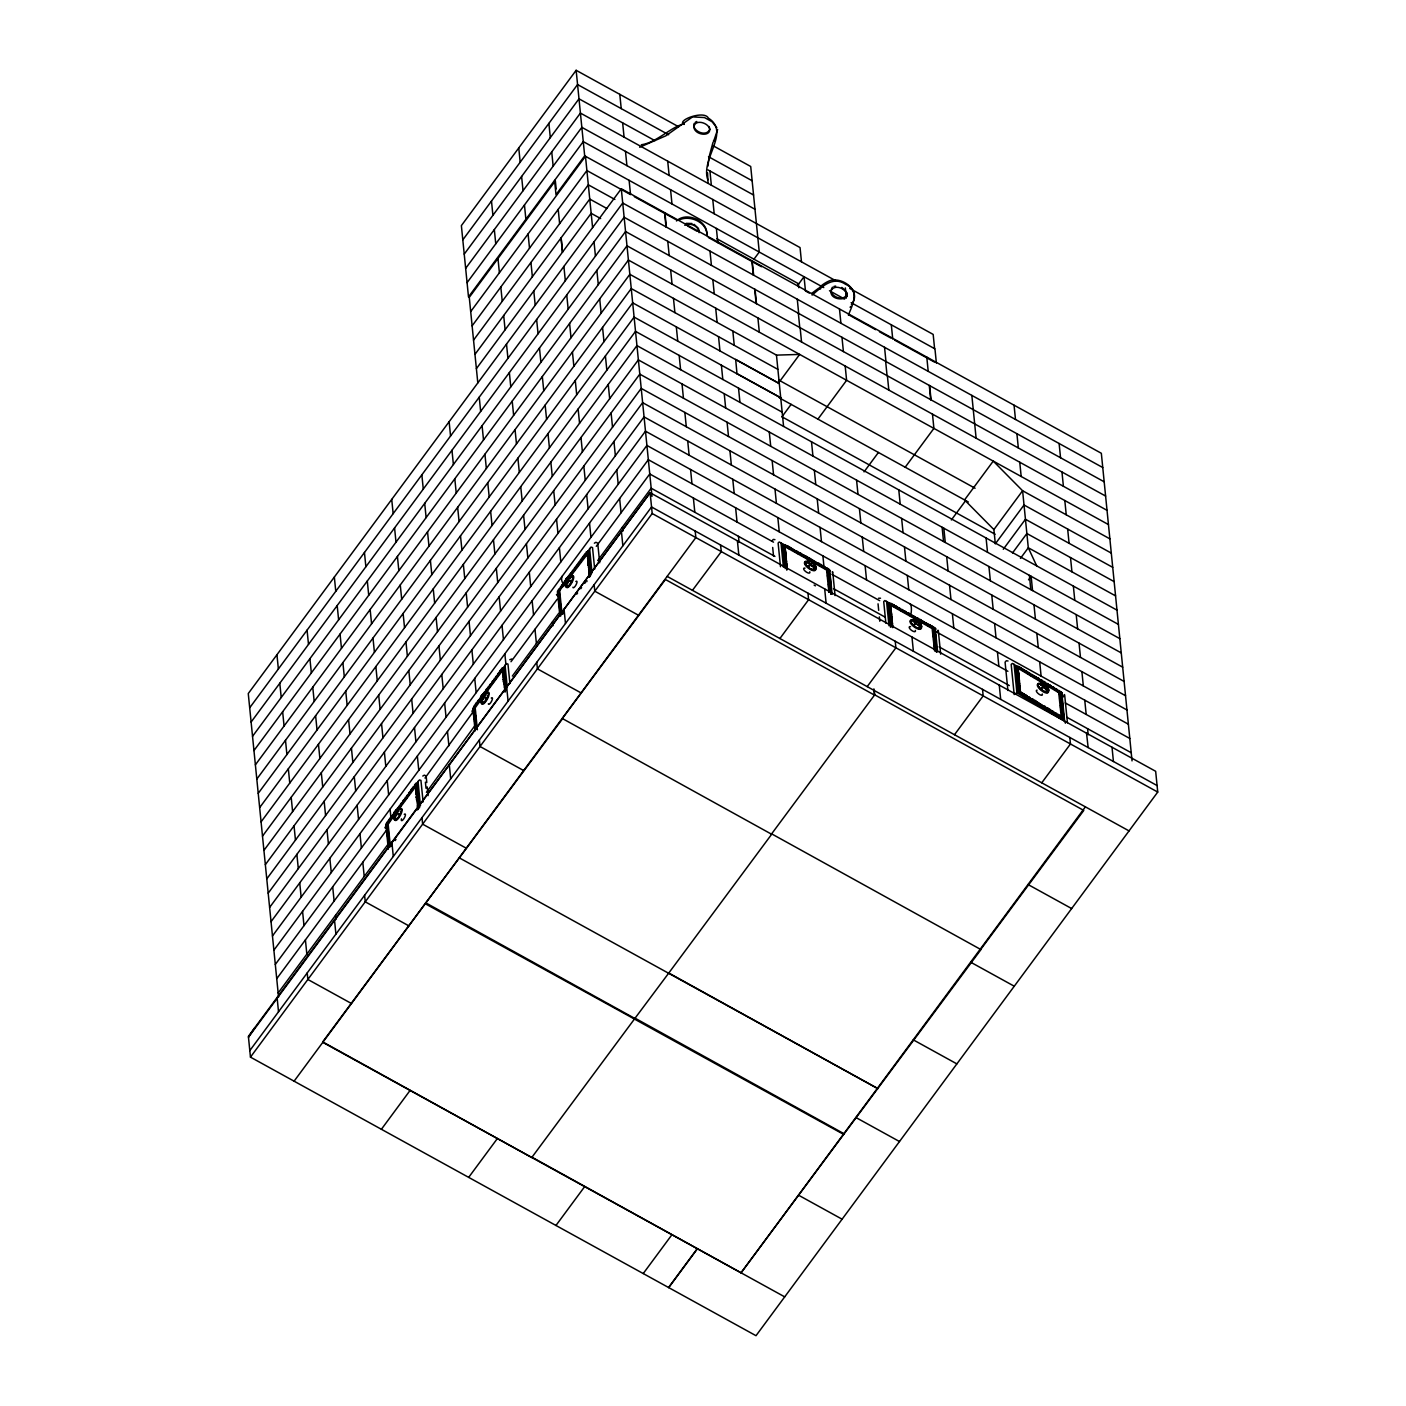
<?xml version="1.0" encoding="UTF-8"?>
<svg xmlns="http://www.w3.org/2000/svg" width="1406" height="1406" viewBox="0 0 1406 1406"><rect width="100%" height="100%" fill="white"/><g stroke="black" fill="none" stroke-linecap="round" stroke-linejoin="round"><path stroke-width="1.5" d="M786.13 563.156L786.552 560.994L784.179 560.291L784.618 558.252L786.552 560.994M786.798 570.186L787.255 568.129L785.216 567.479M829.962 584.228L830.454 582.84L828.626 581.1L829.839 582.488L830.278 581.065L828.45 579.325L829.768 580.696L830.085 579.272L828.275 577.532L829.593 578.903L829.839 576.724L827.501 576.126L827.923 573.982L829.839 576.724M830.805 594.246L830.735 585.634L828.398 585.037L828.819 582.892L830.261 584.175M890.613 610.925L891.053 608.868L888.733 608.271L889.137 606.127L891.053 608.868M1019.473 688.184L1019.948 686.163L1017.628 685.495L1018.067 683.369L1019.948 686.163M1061.882 705.074L1062.444 703.808L1060.651 702.033L1061.811 703.439L1062.268 702.016L1060.476 700.241L1061.741 701.647L1062.005 699.485L1059.649 698.712L1060.124 696.673L1062.005 699.485M706.814 234.398C707.728 220.478 686.286 211.339 676.497 220.988M706.937 235.61C707.693 222.447 689.625 214.397 678.834 220.144M713.563 140.565L713.615 141.479L717.622 129.545M850.7 306.455L850.103 307.281M565.81 581.979L565.95 581.873A7.417 2.32 55.8 0 0 566.671 583.578L566.846 584.07A8.594 3.462 74.9 0 0 567.479 586.214A8.594 7.715 -5 0 1 566.196 584.58L566.003 584.105A7.417 7.329 22.8 0 1 565.81 581.979L565.669 580.643A7.417 2.97 -1.1 0 1 565.599 579.799L565.897 578.534L565.687 579.5A7.417 1.67 53.2 0 1 565.95 579.448M707.939 166.119L708.94 157.876M480.799 697.974L480.413 699.327L480.483 698.395A7.417 5.993 -66.2 0 0 480.395 700.469L480.448 700.926A8.594 5.571 -46.8 0 0 480.905 702.438A8.647 7.153 57.3 0 1 480.465 700.856L480.325 699.837A7.417 4.956 38 0 1 480.465 698.272L480.782 697.991M1063.885 718.238L1061.653 717.306L1061.899 714.512L1063.604 715.513L1061.723 712.719L1063.428 713.738L1064.201 720.329M417.266 799.276L416.281 797.413L418.25 795.831L416.141 783.107L414.612 784.847L415.403 788.502L416.545 786.938M504.121 681.189L503.137 679.309C505.879 678.219 504.508 664.651 501.643 668.535C502.118 672.472 500.677 670.926 501.643 668.535M396.035 810.629L393.891 813.986L395.631 811.157M709.257 156.259L713.018 142.305M390.499 817.466C389.55 819.839 390.991 821.403 390.499 817.466L394.418 813.617M414.612 784.847L414.911 786.112L412.608 787.571C413.083 791.49 411.642 789.944 412.608 787.571M416.369 785.163L414.612 787.448L413.469 786.411M560.502 588.376L562.945 583.455L564.509 582.945M568.639 578.516L568.112 576.46C575.704 568.797 582.066 557.198 587.849 551.293C587.075 553.173 587.497 555.475 586.197 551.996M565.247 583.437L565.107 584.263A8.647 7.153 57.3 0 0 565.458 585.898A8.594 5.571 -46.8 0 1 565.001 584.386L564.896 583.297A7.417 4.956 38 0 1 565.019 581.733L564.966 582.787L565.036 581.856A7.417 5.993 -66.2 0 0 564.948 583.929C567.444 584.474 560.537 586.53 559.746 591.399L561.925 613.244M387.125 823.582C386.369 829.716 386.966 821.965 389.357 819.013M482.504 695.531C478.058 701.401 484.156 692.683 485.685 691.717M559.149 591.065C555.704 598.095 561.802 585.494 559.043 589.922M565.722 579.553L565.476 581.135L566.39 578.551M784.9 567.268L785.339 565.388L787.255 568.129M828.679 571.486L828.732 568.868L822.264 566.319L820.682 564.333L822.369 567.339L823.723 566.038M892.037 625.02L892.476 623.139L890.121 622.419L890.56 620.38L892.476 623.139M1060.827 694.23L1061.055 691.77L1057.523 690.662L1055.994 688.641L1057.628 691.682L1058.982 690.416M1062.005 716.357L1063.78 717.306L1061.987 715.267M1020.51 691.524L1018.612 688.712L1018.172 690.856L1027.048 695.724L1027.399 698.009L1028.753 696.743L1030.282 698.764L1033.006 699.274L1033.357 701.559L1034.711 700.293L1042.197 705.882L1044.939 706.392L1045.185 707.657L1047.927 708.167L1048.278 710.452L1049.632 709.186L1051.249 712.227L1052.602 710.961L1054.236 714.002L1055.59 712.737L1057.224 715.777L1058.577 714.512L1060.001 717.394L1061.653 717.306M848.363 315.067C852.634 304.786 860.103 290.409 845.568 284.293C832.563 275.435 821.526 287.386 812.07 295.067M830.261 570.783L779.24 541.978L778.116 543.015L780.488 566.706M481.327 695.654L481.133 696.04M830.155 585.546L830.63 584.615L828.89 583.648M934.709 650.275L935.113 648.588L936.853 649.554L936.431 651.699M394.207 812.158L394.137 812.404A7.417 1.67 53.2 0 1 394.365 812.299M1059.351 692.56L1061.477 694.125C1062.092 697.956 1058.419 695.566 1059.773 693.105M1062.11 706.497L1060.827 703.808L1062.233 705.127M693.773 124.642L694.3 123.306M709.643 129.58C706.638 136.435 695.267 132.41 693.791 126.153M830.981 290.849C833.986 283.994 845.358 288.019 846.834 294.276M846.728 294.557C843.723 301.411 832.352 297.387 830.876 291.13M851.403 304.575C861.28 292.395 845.727 278.845 833.213 280.058C829.716 279.196 815.849 288.177 820.577 288.933M785.198 568.622L785.515 567.163M932.758 628.429L934.885 629.941C935.57 633.755 931.809 631.47 933.145 628.974M932.758 628.412L932.354 626.285L934.586 627.726L934.885 629.941M389.726 819.575L419.445 779.908L420.939 780.4L423.101 801.947M481.502 697.323L475.527 703.879C474.297 705.461 475.035 711.647 472.996 708.835L506.459 663.597L507.97 664.089L509.903 683.474M557.532 592.928L591.012 547.057L592.524 547.567L594.685 569.096M1059.368 692.543L1061.372 693.105M396.826 810.577C400.868 802.826 407.476 797.237 411.448 789.118M483.963 695.285L483.559 693M485.966 692.56L485.562 690.276C491.625 683.703 496.09 677.674 500.483 670.1M828.96 592.242L826.552 569.992L783.388 545.774C781.648 542.804 785.813 545.827 788.485 546.389L794.865 551.047L797.624 551.486L797.923 552.734L800.664 553.173L800.963 554.439L803.722 554.878L804.109 557.145L805.462 555.845L806.763 556.565L807.149 558.85L808.503 557.549L816.183 562.927L818.942 563.367L819.223 564.614L820.682 564.333M788.485 546.389L788.889 548.656L790.225 547.356M791.543 548.076L791.93 550.361L793.283 549.061M794.583 549.781L794.97 552.066L796.323 550.748M797.624 551.486L798.01 553.753L799.364 552.453M800.664 553.173L801.069 555.458L802.404 554.14M803.722 554.878L804.004 556.126L805.462 555.845M806.763 556.565L807.044 557.831L808.503 557.549M809.803 558.27L810.19 560.555L811.543 559.236M812.844 559.975L813.248 562.242L814.584 560.941M815.884 561.662L816.288 563.947L817.624 562.628M818.942 563.367L819.118 565.493L820.77 565.353M821.983 565.054L822.071 566.161M825.023 566.759L825.41 569.043L826.763 567.725M934.551 650.82L932.125 628.552L888.961 604.334C887.291 601.54 891.474 604.369 894.075 604.949L894.462 607.234L895.815 605.916L903.496 611.294L906.255 611.733L906.642 614.018L907.995 612.717L909.295 613.438C910.596 621.364 912.775 606.021 910.174 603.982M894.075 604.949L894.374 606.214L895.815 605.916M897.116 606.654L897.52 608.921L898.856 607.62M900.174 608.341L900.561 610.626L901.914 609.308M903.214 610.046L903.601 612.313L904.954 611.012M906.255 611.733L906.554 612.998L907.995 612.717M909.295 613.438L912.635 616.39L915.394 616.83L915.781 619.115L917.134 617.796L918.434 618.535C919.313 622.348 917.485 620.942 920.174 619.501L924.814 623.192L927.573 623.631L927.96 625.898L929.296 624.598L930.614 625.319L930.649 627.252L932.02 627.638M912.336 615.143L912.74 617.41L914.076 616.109M915.394 616.83L915.675 618.095L917.134 617.796M918.434 618.535L918.716 619.782L920.174 619.501M921.475 620.222L921.861 622.506L923.215 621.206M924.515 621.927L924.92 624.211L926.255 622.893M927.573 623.631L927.855 624.879L929.296 624.598M930.614 625.319L930.895 626.584L932.354 626.285M387.335 823.758L389.093 846.517M785.444 544.684L785.849 546.969L787.184 545.651M891.035 603.244L891.422 605.529L892.775 604.229M384.893 827.326L385.49 828.38M471.906 711.014L472.521 712.069M556.477 594.474L557.075 595.529M831.227 593.982L831.438 592.77L829.065 592.067L829.522 590.01L831.438 592.77M1017.997 668.307L1019.983 692.754L1061.284 717.271L1058.718 692.683L1016.468 667.323C1014.763 664.511 1018.893 667.411 1021.477 668.078L1021.723 669.344L1024.464 669.854L1024.816 672.138L1026.169 670.873L1033.656 676.444L1036.398 676.954L1036.749 679.239L1038.103 677.973L1039.368 678.729L1039.719 681.031L1041.073 679.748L1042.356 680.522L1042.707 682.806L1044.06 681.523L1045.343 682.297C1043.797 684.458 1048.226 685.882 1045.361 683.949M1021.477 668.078L1021.828 670.363L1023.181 669.098M1024.464 669.854L1024.71 671.119L1026.169 670.873M1027.452 671.629L1027.786 673.913L1029.139 672.648M1030.422 673.404L1030.774 675.688L1032.127 674.423M1021.072 692.156L1021.424 694.459L1022.777 693.176M1033.41 675.179L1033.762 677.464L1035.115 676.198M1024.06 693.949L1024.412 696.234L1025.765 694.968M1036.398 676.954L1036.644 678.219L1038.103 677.973M1027.048 695.724L1027.294 696.989L1028.753 696.743M1027.013 696.954L1025.87 695.988M1039.368 678.729L1039.632 680.012L1041.073 679.748M1030.018 697.499L1030.37 699.784L1031.723 698.518M1042.356 680.522L1042.602 681.787L1044.06 681.523M1033.006 699.274L1033.252 700.54L1034.711 700.293M1035.994 701.049L1036.345 703.334L1037.698 702.069M1048.191 684.283L1045.396 683.404M1048.331 684.072L1048.665 686.356L1050.036 685.091L1051.547 687.112L1054.289 687.622L1054.641 689.907L1056.099 689.661M1038.981 702.824L1039.333 705.109L1040.686 703.844M1051.301 685.847L1051.653 688.132L1053.006 686.866M1041.951 704.617L1042.303 706.902L1043.656 705.619M1054.289 687.622L1054.535 688.887L1055.994 688.641M1044.939 706.392L1045.291 708.677L1046.644 707.394M1057.277 689.397L1057.312 690.504M1047.927 708.167L1048.173 709.432L1049.632 709.186M1050.915 709.942L1051.161 711.208L1052.602 710.961M1053.885 711.717L1054.131 712.983L1055.59 712.737M1056.873 713.492L1057.119 714.758L1058.577 714.512M1059.86 715.267L1060.106 716.533L1061.565 716.269M1019.069 677.253L1017.188 674.441L1016.749 676.585L1019.069 677.253C1019.684 681.066 1016.011 678.694 1017.364 676.233M1018.489 666.303L1018.84 668.588L1020.194 667.305M832.457 572.84L832.37 571.68M935.658 629.66L935.798 628.605L884.831 600.555L883.706 601.575L885.85 623.104M938.03 631.417L937.96 630.24M826.921 568.78L826.974 570.783L829.312 571.381C830.032 575.177 826.095 572.927 827.572 570.414M1062.11 693.879L1062.303 692.824L1012.338 663.439L1011.178 664.423L1014.183 694.582M254.873 1027.575L248.475 1037.171L650.134 492.733L1155.662 771.296L1157.736 792.07L756.006 1335.7L250.461 1057.136L248.387 1036.363L650.134 492.733L652.191 513.524L250.461 1057.136M474.367 707.446L475.896 728.027M558.709 590.731L558.938 596.285M783.388 545.774L782.966 547.918L785.304 548.533C786.024 552.312 782.087 550.08 783.564 547.549M785.55 545.721L784.495 546.846L785.304 548.533M783.74 549.342L783.318 551.486L785.655 552.083C786.358 555.862 782.597 553.63 783.915 551.117M785.479 550.308L785.655 552.083M784.091 552.91L783.669 555.054L786.007 555.651C786.692 559.447 782.878 557.215 784.267 554.685M785.831 553.876L786.007 555.651M784.443 556.46L784.618 558.252M786.182 557.444L786.358 559.219M784.812 560.027L784.39 562.189L786.727 562.787C787.378 566.6 783.652 564.298 784.987 561.82M785.163 563.595L785.339 565.388M786.903 564.562L787.079 566.354M827.747 572.189L827.923 573.982M829.487 573.156L829.663 574.949M828.099 575.757L828.275 577.532M828.362 578.305L828.45 579.325M828.538 580.08L828.626 581.1M828.714 581.873L828.819 582.892M828.995 584.668L828.573 586.829L830.911 587.427C831.631 591.188 827.818 588.938 829.171 586.46M829.347 588.235L829.522 590.01M831.087 589.202L831.262 590.995M888.961 604.334L889.137 606.127M891.668 622.77L890.086 605.125L890.877 607.093M889.313 607.902L888.908 610.046L891.246 610.661C891.896 614.475 888.065 612.19 889.506 609.677M889.682 611.469L889.26 613.614L891.597 614.211C892.265 618.025 888.399 615.863 889.857 613.244M891.422 612.436L891.597 614.211M890.033 615.037L889.611 617.181L891.949 617.779C892.652 621.54 888.891 619.325 890.209 616.812M891.773 616.004L891.949 617.779M890.385 618.587L890.56 620.38M892.125 619.571L892.3 621.347M890.736 622.155L890.332 624.317L892.669 624.914C893.355 628.71 889.523 626.478 890.929 623.948M892.775 627.674L892.845 626.689M933.32 630.749L932.916 632.911L935.254 633.508C935.904 637.322 932.178 635.02 933.514 632.542M935.06 631.733L935.254 633.508M933.689 634.317L933.268 636.479L935.605 637.076C936.326 640.837 932.494 638.623 933.865 636.11M935.429 635.284L935.605 637.076M934.041 637.885L933.619 640.046L935.957 640.644C936.677 644.405 932.74 642.208 934.217 639.677M935.781 638.851L935.957 640.644M934.392 641.452L933.971 643.596L936.308 644.212C937.011 648.008 933.162 645.758 934.568 643.227M936.132 642.419L936.308 644.212M934.744 645.02L934.34 647.164L936.677 647.762L936.853 649.554M934.937 646.795L935.113 648.588M936.484 645.987L936.677 647.762M1016.468 667.323L1016.028 669.449L1018.348 670.117C1018.981 673.931 1015.255 671.593 1016.643 669.098M1018.594 667.323L1017.522 668.43L1018.348 670.117M1016.837 670.89L1016.38 673.017L1018.717 673.685L1018.893 675.46M1017.013 672.666L1017.188 674.441M1018.542 671.892L1018.717 673.685M1017.54 678.008L1017.1 680.153L1019.42 680.82C1020.088 684.581 1016.239 682.297 1017.716 679.801M1019.245 679.028L1019.42 680.82M1017.891 681.576L1018.067 683.369M1019.596 682.595L1019.772 684.37M1018.26 685.144L1017.803 687.288L1020.141 687.938L1020.317 689.731M1018.436 686.919L1018.612 688.712M1059.948 694.898L1060.124 696.673M1061.653 695.917L1061.829 697.692M1060.3 698.466L1060.476 700.241M1060.563 701.014L1060.651 702.033M1060.739 702.789L1060.827 703.808M1060.915 704.564L1060.388 705.953L1062.268 706.99M1061.02 705.584L1060.563 707.728L1062.901 708.396C1063.534 712.192 1059.79 709.854 1061.196 707.376M1062.268 700.944L1062.901 708.396M1061.372 709.151L1060.932 711.295L1063.252 711.946L1063.428 713.738M1061.548 710.944L1061.723 712.719M1063.077 710.171L1063.252 711.946M1061.794 713.492L1061.899 714.512M678.606 126.751L576.144 70.3L461.379 225.61L468.497 296.912L583.262 141.602L835.621 280.655M462.802 239.881L577.567 84.553L668.658 134.748M464.226 254.135L578.991 98.824L654.897 140.635M465.65 268.388L580.414 113.078L754.987 209.266M467.073 282.659L581.838 127.331L800.049 247.579L801.473 261.832M576.144 70.3L584.685 155.855L556.003 194.696L554.579 180.425M470.694 311.605L585.476 156.294L592.594 227.596M472.117 325.858L586.9 170.548L630.538 194.59L629.115 180.337M473.541 340.129L588.323 184.819L614.879 199.441M474.964 354.382L589.747 199.072L606.83 208.475M476.388 368.653L591.17 213.325L600.661 218.563M753.282 274.978L751.859 260.708L621.294 188.756L248.264 693.545L278.564 997.065M249.688 707.798L622.717 203.026L1102.761 467.548M251.112 722.051L624.141 217.28L1104.185 481.801M252.535 736.322L625.565 231.533L1105.608 496.054M253.959 750.576L626.988 245.804L1107.032 510.325M255.382 764.829L628.412 260.057L1108.455 524.579M256.806 779.1L629.835 274.328L776.464 355.12L799.645 354.417L778.766 382.66M258.229 793.353L631.259 288.582L777.887 369.374M259.653 807.624L632.682 302.835L779.311 383.645M261.077 821.877L634.106 317.106L780.734 397.898M262.5 836.131L635.512 331.359L782.158 412.151M263.924 850.402L636.936 345.612L1116.997 610.134M265.347 864.655L638.359 359.883L1118.42 624.405M266.771 878.908L639.783 374.137L1119.844 638.658M268.195 893.179L641.206 388.39L1121.267 652.911M269.618 907.432L642.63 402.661L1122.691 667.182M754.038 259.108L759.258 252.043L750.716 166.488L712.772 145.574M271.042 921.686L644.053 416.914L1124.115 681.435M272.465 935.957L645.477 431.185L1125.538 695.706M273.871 950.21L646.901 445.438L1126.962 709.96M275.295 964.481L648.324 459.692L1128.385 724.213M558.938 588.886L557.444 591.346L559.904 616.39M562.242 576.179C559.588 580.45 565.581 588.306 564.105 581.891L564.966 580.731M387.353 821.737L385.877 824.197L388.32 849.242M394.524 812.035L395.613 810.489A7.417 5.923 -75.8 0 1 397.16 809.329L398.601 808.784L397.599 809.118A8.594 5.079 -88.1 0 1 398.847 808.96L398.548 806.587M387.458 822.774L388.9 822.457L389.462 820.032M474.367 705.425L472.996 708.835M481.555 695.724L482.416 694.546M560.203 589.167L564.034 583.982M567.866 578.797L587.023 552.874M388.618 822.018L394.998 813.371M397.564 809.926L416.264 784.144M570.485 576.407L588.763 552.4L587.849 551.293M558.867 592.524C556.249 596.952 561.24 594.369 558.797 591.768M588.024 553.068C590.327 555.071 585.248 557.233 588.024 553.068L587.954 552.312M393.75 816.236L388.161 824.25L390.341 846.096M397.652 811.104L398.847 811.315L397.283 811.385L415.666 786.569M476.388 702.701L477.003 703.861L504.156 667.34L506.406 689.186M387.283 825.375C384.664 829.804 389.655 827.22 387.212 824.601M415.297 787.483L416.44 785.919M503.576 670.627L502.417 672.191L503.401 668.852M482.065 698.184L475.193 707.816L477.372 729.784M484.648 694.687L502.698 670.258M559.043 594.299C556.407 598.64 561.416 596.162 558.973 593.543M588.2 554.86C590.415 556.864 585.458 558.955 588.2 554.86L588.13 554.087M474.314 709.063C476.529 711.067 471.572 713.229 474.314 709.063L474.244 708.308M502.329 671.172L503.471 669.608M387.458 827.15C384.822 831.491 389.831 829.013 387.388 826.394M416.721 788.731L415.578 790.277L416.615 787.712M559.149 595.318L558.867 598.306M588.376 556.635C590.59 558.621 585.669 560.766 588.376 556.635L588.306 555.88M276.718 978.734L386.281 830.471M424.999 778.08L474.42 710.083M503.752 672.42L502.592 673.966L503.647 671.4M510.993 661.734L557.145 599.272M596.285 546.319L649.748 473.963L773.528 542.154M387.652 828.942C385.068 833.354 390.024 830.788 387.564 828.169M416.897 790.506L415.754 792.053L416.791 789.487M474.595 711.858C476.388 713.791 473.892 717.201 473.453 713.422L475.404 711.946L474.49 710.838M559.236 596.091L560.15 597.075L558.92 598.815M473.523 714.178L474.666 712.631M503.928 674.195L502.786 675.741L503.823 673.175M559.412 597.866C556.864 602.207 561.715 599.729 559.324 597.111M588.552 558.428C590.766 560.414 585.81 562.611 588.552 558.428L588.481 557.655M387.828 830.718C385.226 835.076 390.183 832.58 387.74 829.962M417.072 792.299L415.93 793.845L416.984 791.279M474.49 716.638L474.771 713.65M504.104 675.987L502.961 677.534L503.998 674.968M559.588 599.659C557.004 604.053 561.89 601.504 559.5 598.886M588.745 560.203C591.047 562.207 585.915 564.404 588.745 560.203L588.657 559.447M388.003 832.51C385.42 836.904 390.323 834.356 387.933 831.737M416.879 795.445L416 794.601L417.16 793.054M474.947 715.426C476.81 717.429 474.191 720.839 473.804 716.99L475.755 715.513L474.841 714.406M416.281 797.413L417.248 794.074M473.875 717.745L475.035 716.199M503.137 679.309L504.174 676.743M559.764 601.434C557.198 605.845 562.048 603.279 559.693 600.678M588.692 564.527L587.761 563.542L588.833 561.222M388.179 834.285C385.596 838.697 390.499 836.148 388.109 833.53M416.176 796.394L417.336 794.829M589.009 562.998C590.889 564.948 588.253 568.305 587.866 564.562L589.817 563.085L588.921 561.978M475.21 717.974C477.513 719.977 472.381 722.174 475.21 717.974L475.123 717.218M503.207 680.082L504.279 677.762M559.94 603.227C557.409 607.62 562.224 605.072 559.869 602.453M587.954 565.317L589.096 563.771M388.355 836.06C385.824 840.472 390.64 837.923 388.284 835.305M416.369 798.169L417.441 795.849M504.455 679.537C506.248 681.471 503.77 684.88 503.313 681.102L505.264 679.625L504.35 678.518M417.617 797.641C419.515 799.575 416.826 803.002 416.457 799.188L418.426 797.729L417.512 796.622M475.386 719.767C477.636 721.77 472.557 723.879 475.386 719.767L475.298 718.993M503.383 681.857L504.543 680.311M560.115 605.002C557.584 609.413 562.4 606.847 560.045 604.246M589.272 565.546C591.592 567.549 586.443 569.676 589.272 565.546L589.202 564.79M388.531 837.853C386.088 842.299 390.763 839.769 388.46 837.08M416.545 799.961L417.687 798.397M475.562 721.542C477.812 723.563 472.732 725.654 475.562 721.542L475.492 720.768M504.719 682.086C507.021 684.089 501.907 686.198 504.719 682.086L504.631 681.33M560.291 606.777C557.813 611.153 562.593 608.71 560.221 606.021M589.448 567.339C591.662 569.342 586.706 571.504 589.448 567.339L589.378 566.565M797.518 285.541L804.039 276.718L805.462 290.972L809.241 293.063M388.706 839.628C386.193 844.057 391.009 841.561 388.636 838.872M417.863 800.19C420.183 802.193 415.051 804.39 417.863 800.19L417.793 799.416M475.738 723.317C477.97 725.408 472.978 727.552 475.738 723.317L475.667 722.561M504.895 683.878C507.056 685.952 502.188 688.114 504.895 683.878L504.824 683.105M560.467 608.57C557.848 612.981 562.839 610.415 560.396 607.796M589.624 569.114C591.926 571.117 586.847 573.279 589.624 569.114L589.553 568.358M388.882 841.421C386.263 845.832 391.255 843.266 388.812 840.647M418.039 801.965C420.341 803.968 415.262 806.13 418.039 801.965L417.969 801.209M560.572 609.589L560.291 612.577M589.799 570.906C591.996 572.892 587.093 575.072 589.799 570.906L589.729 570.133M278.142 992.988L387.704 844.725M426.422 792.351L475.843 724.336M505.07 685.653C507.338 687.727 502.294 689.889 505.07 685.653L505 684.898M512.346 676.075L558.744 613.297M597.708 560.572L651.171 488.216L774.952 556.425M388.987 842.44L387.915 844.76L388.847 845.744M418.76 804.935L417.178 806.323L418.144 802.984M475.351 730.364L474.877 727.675L476.845 726.094L475.913 725.109M560.66 610.345L561.574 611.346L560.344 613.086M389.075 843.196L389.989 844.198L388.759 845.937M560.748 611.364L559.781 614.703M589.799 576.688L588.833 574.228L589.905 571.926M474.947 728.449L476.019 726.129M504.719 691.084L505.176 686.673M389.163 844.215L388.882 847.203M418.408 805.533C420.535 807.624 415.701 809.751 418.408 805.533L418.32 804.759M389.251 844.988L390.147 846.096L388.794 847.748M417.881 809.171L418.496 806.552M504.385 691.787L505.527 690.241M590.256 575.476L589.325 577.163M417.512 809.909L418.672 808.327M562.769 614.229L563.525 612.049M576.724 594.176L577.585 593.016M580.748 588.745L581.609 587.585M584.755 583.314L585.617 582.137M391.079 846.06L391.94 844.883M395.104 840.612L395.965 839.452M249.811 1050.616L651.558 506.986L1157.085 785.55M782 416.721L791.139 404.366M294.1 1081.179L695.847 537.567L695.197 531.046M459.498 857.695L562.593 718.659M817.923 419.129L846.605 380.305L845.182 366.035M692.455 590.327L721.331 551.609L720.505 544.983M864.057 471.871L878.416 452.468M381.395 1129.282L410.077 1090.441M905.2 467.214L933.9 428.391L932.477 414.137M779.908 638.517L808.608 599.694L807.958 593.174M951.352 519.974L965.694 500.554M468.673 1177.367L497.373 1138.544M867.203 686.62L895.886 647.797L895.235 641.277M993.901 529.57L1022.601 490.747L993.251 461.098L964.551 499.921L993.901 529.57L995.325 543.841L1024.025 505L1111.302 553.103M771.419 834.145L874.708 694.828L874.304 690.662M668.571 973.303L771.876 833.986M1003.269 549.271L1025.449 519.271L1112.726 567.356M1012.513 552.945L1026.872 533.524L1114.15 581.627M1020.457 558.375L1028.296 547.778L1022.601 490.747L1109.879 538.85M1028.524 579.834L1031.143 576.302L1032.566 590.573M555.95 1225.47L584.65 1186.646M954.481 734.723L983.181 695.882L982.53 689.362M643.227 1273.555L671.927 1234.732M668.553 1287.509L697.235 1248.686M668.729 1287.597L697.411 1248.774M1041.758 782.808L1070.458 743.985L1069.808 737.465M531.978 1157.208L741.05 1272.817L1085.397 806.851M741.05 1272.817L844.145 1133.798L635.073 1018.19L531.767 1157.507L322.695 1041.881L425.772 902.863L634.862 1018.471M980.703 949.472L1083.78 810.436L874.708 694.828M634.387 1019.086L668.641 973.216M772.035 540.906L773.247 539.412L774.934 539.658M395.736 811.983L395.473 810.594A7.417 3.743 17.5 0 1 396.51 809.856L396.896 809.663A8.594 6.099 3.2 0 1 398.847 808.96L397.388 808.151M1063.375 696.919L1064.324 694.529M594.369 543.191L595.933 542.277L597.726 543.191L599.677 562.769M509.798 659.73L511.766 658.957M422.784 776.042L424.366 775.128L426.141 776.024L426.791 782.562M588.306 551.134L591.188 574.826M587.251 553.718L588.622 562.242M501.731 669.572L502.768 669.871M890.701 605.301L891.14 604.281M1014.657 693.966L1016.907 692.754L1064.641 721.19L1065.414 723.211M832.422 287.211C823.283 303.327 860.771 302.114 841.807 287.422M419.058 804.935L418.215 803.74M811.297 561.767C814.882 566.97 813.441 560.379 811.49 561.715M1047.048 683.298C1047.751 686.058 1043.814 683.298 1046.539 685.407A7.417 3.058 -17.8 0 0 1046.275 684.968L1046.117 684.845A7.417 1.019 -75 0 0 1045.748 684.88L1045.748 684.88A8.594 1.494 -80.4 0 1 1045.765 685.337M1050.036 685.091L1048.138 684.757M416.844 783.845L419.603 807.677M936.73 651.646L935.289 650.363M878.539 598.235L880.525 598.218M811.895 293.239L818.626 288.212L820.524 288.318M385.877 824.795L385.947 825.779M485.791 692.736L484.191 693.017A7.417 5.923 -75.8 0 0 482.627 694.177L482.504 694.283A7.417 3.743 17.5 0 1 483.523 693.545L483.91 693.351A8.594 6.099 3.2 0 1 485.878 692.648A8.594 5.079 -88.1 0 0 484.56 692.842L484.42 691.84M695.32 122.234L696.796 121.478M684.792 225.329C689.871 222.429 697.446 225.61 699.098 231.182M641.329 144.765C656.866 142.533 670.996 126.768 684.072 123.851M639.66 147.243L665.794 135.837L692.56 116.891L704.476 117.559L712.016 121.707L716.814 127.63M481.537 698.325L480.395 697.271M686.128 223.361L692.033 223.501M833.881 286.455L835.674 286.086M416 786.235L417.037 795.093M477.003 703.861L478.11 702.982L477.53 701.155M394.365 814.724L394.225 814.83A7.417 7.329 22.8 0 0 394.418 816.956L394.611 817.431A8.594 7.715 -5 0 0 395.894 819.065A8.594 3.462 74.9 0 1 395.262 816.921L395.086 816.429A7.417 2.32 55.8 0 1 394.365 814.724L393.381 813.582M394.471 813.635L394.137 813.599A7.417 2.97 -1.1 0 1 394.014 812.65M918.891 622.506L919.524 621.997A7.417 3.076 -18.9 0 0 919.049 621.224L919.471 622.155A8.594 0.879 -16.8 0 1 918.926 622.489L916.396 619.87L918.452 621.083M481.256 697.306L481.168 697.288A7.417 2.97 -1.1 0 1 481.028 696.339L481.151 696.093A7.417 1.67 53.2 0 1 481.537 695.988M1044.957 684.124C1042.321 683.474 1046.609 687.745 1046.697 685.689M474.472 706.462L475.826 705.039M473.453 713.422L473.277 711.629M474.877 727.675L474.701 725.9M415.227 786.71L415.104 785.708M784.987 546.706L786.288 566.39M708.501 156.699L752.14 180.741M708.026 169.915L753.563 195.012M849.699 288.406L933.18 334.417L934.603 348.67M584.685 155.855L823.775 287.597M829.47 290.726L844.637 299.091M851.122 302.659L934.955 348.864L936.378 363.117M716.814 238.721L798.397 283.678L798.801 287.738M634.334 196.682L676.075 219.688M687.464 225.962L696.954 231.199M708.343 237.473L761.472 266.736M849.101 315.032L875.657 329.672M879.453 331.763L890.842 338.038M894.638 340.129L934.48 362.08M779.1 380.253L975.079 488.234M779.311 383.469L735.672 359.409L736.99 373.803M737.096 373.68L780.734 397.722M779.381 397.898L968.312 501.995M1115.573 595.88L1028.296 547.778L1036.697 565.897M781.736 416.668L995.114 534.245M831.913 574.333L879.699 600.661M936.273 631.839L1007.891 671.312M1065.291 702.93L1129.809 738.484M833.512 588.675L884.936 617.023M939.12 646.883L1009.315 685.566M1066.908 717.288L1131.232 752.737M652.191 513.524L1157.736 792.07M667.147 576.39L1129.053 830.911M638.447 615.23L594.791 591.188L594.14 584.668M1028.014 884.515L1071.653 908.557M581.047 692.894L537.408 668.852L536.758 662.331M970.632 962.179L1014.271 986.221M523.665 770.558L480.026 746.498L479.376 739.978M913.232 1039.825L956.871 1063.885M466.265 848.205L422.626 824.162L421.976 817.642M855.85 1117.489L899.489 1141.531M408.882 925.869L365.244 901.826L364.593 895.306M798.467 1195.153L842.106 1219.195M351.5 1003.533L307.861 979.472L307.211 972.952M322.8 1042.356L784.706 1296.859M771.63 833.846L980.949 949.595L843.688 1134.414L425.174 903.671L459.358 857.888L877.871 1088.631L668.781 973.005M771.666 834.268L562.347 718.519L665.425 579.5L874.497 695.109L873.882 688.87M892.88 605.248L894.181 605.968M895.921 606.935L897.221 607.673M898.961 608.64L900.262 609.36M902.002 610.327L903.32 611.065M905.06 612.032L906.36 612.752M908.1 613.737L909.401 614.457M911.141 615.424L912.441 616.162M914.181 617.129L915.482 617.849M917.222 618.816L918.54 619.554M920.28 620.521L921.58 621.241M923.32 622.225L924.621 622.946M926.361 623.913L927.661 624.633M929.401 625.617L930.719 626.338M787.29 546.67L788.59 547.409M790.33 548.375L791.631 549.096M793.371 550.08L794.689 550.8M796.429 551.767L797.729 552.505M799.469 553.472L800.77 554.192M802.51 555.159L803.81 555.897M805.55 556.864L806.868 557.584M808.608 558.569L809.909 559.289M811.649 560.256L812.949 560.994M814.689 561.961L815.99 562.681M817.73 563.648L819.03 564.386M823.828 567.04L825.129 567.778M934.797 628.921L888.258 603.121L890.455 627.199M825.832 568.516L782.562 544.597L784.653 566.477M827.449 569.377L829.206 570.361M889.049 605.107L890.789 606.074M933.233 629.73L934.972 630.714M783.458 546.53L785.198 547.514M827.642 571.17L829.382 572.137M889.225 606.882L890.965 607.849M933.408 631.522L935.148 632.489M783.634 548.322L785.374 549.289M827.818 572.963L829.558 573.929M889.4 608.657L891.14 609.642M933.584 633.298L935.324 634.282M783.81 550.097L785.55 551.064M827.993 574.738L829.733 575.704M889.576 610.45L891.316 611.417M933.76 635.09L935.5 636.057M783.986 551.89L785.726 552.857M828.169 576.53L829.909 577.497M889.752 612.225L891.492 613.192M933.936 636.865L935.675 637.832M784.161 553.665L785.901 554.632M889.928 614.018L891.668 614.984M934.111 638.658L935.851 639.625M784.337 555.44L786.077 556.425M890.103 615.793L891.843 616.759M934.287 640.433L936.027 641.4M784.53 557.233L786.27 558.2M890.279 617.586L892.019 618.552M934.48 642.208L936.22 643.192M784.706 559.008L786.446 559.992M890.473 619.361L892.195 620.327M934.656 644.001L936.396 644.967M784.882 560.801L786.622 561.767M829.065 585.441L830.805 586.407M890.648 621.136L892.388 622.12M934.832 645.776L936.572 646.742M785.058 562.576L786.798 563.542M829.241 587.216L830.981 588.183M890.824 622.928L892.564 623.895M935.008 647.568L936.748 648.535M785.233 564.368L786.973 565.335M829.417 588.991L831.157 589.975M891 624.703L892.74 625.67M935.183 649.344L936.923 650.31M785.409 566.143L787.149 567.11M829.593 590.784L831.333 591.75M935.359 651.136L937.099 652.103M785.585 567.919L787.325 568.903M831.508 593.543L829.698 591.803M814.127 585.107L815.427 585.845M1020.299 668.325L1021.582 669.098M1023.287 670.1L1024.57 670.873M1026.275 671.892L1027.54 672.648M1029.245 673.667L1030.528 674.423M1032.232 675.442L1033.463 676.286M1035.22 677.217L1036.486 677.973M1038.19 678.993L1039.473 679.748M1041.178 680.768L1042.461 681.541M1044.166 682.543L1045.449 683.316M1047.154 684.318L1048.419 685.091M1050.124 686.11L1051.407 686.866M1053.112 687.885L1054.395 688.641M1058.015 691.19L1015.624 666.128L1018.524 692.894L1062.989 719.327L1062.286 710.469M1016.556 668.078L1018.26 669.098M1059.843 693.879L1061.548 694.898M1016.731 669.871L1018.436 670.873M1060.019 695.654L1061.723 696.673M1016.907 671.646L1018.612 672.666M1060.194 697.446L1061.899 698.466M1017.083 673.439L1018.788 674.441M1060.37 699.221L1062.075 700.241M1017.259 675.214L1018.963 676.233M1017.434 676.989L1019.139 678.008M1017.61 678.782L1019.315 679.801M1017.786 680.557L1019.491 681.576M1061.091 706.357L1062.795 707.376M1017.979 682.349L1019.684 683.351M1061.266 708.132L1062.971 709.151M1018.155 684.124L1019.86 685.144M1061.442 709.925L1063.147 710.944M1018.331 685.9L1020.035 686.919M1061.618 711.7L1063.323 712.719M1018.506 687.692L1020.211 688.712M1018.682 689.467L1020.387 690.487M1021.178 693.193L1018.788 690.487M1022.883 694.195L1024.166 694.968M1028.841 697.763L1030.123 698.518M1031.828 699.538L1033.111 700.293M1034.816 701.313L1036.099 702.069M1037.804 703.088L1039.069 703.844M1040.774 704.863L1042.057 705.619M1043.762 706.638L1045.045 707.411M1046.749 708.413L1048.032 709.186M1049.737 710.188L1051.003 710.961M1052.707 711.981L1053.99 712.737M1055.695 713.756L1056.978 714.512M1058.683 715.531L1059.948 716.287M1008.049 660.996L1006.345 660.715L1005.079 662.173L1007.909 690.487M589.975 572.681L590.168 574.456M560.836 612.137L561.644 614.404M505.246 687.446L506.055 689.713M476.089 726.884L476.722 728.976M694.054 224.327L698.413 228.387L699.098 232.675M586.97 580.748L586.864 581.609M568.112 576.46C570.01 578.112 564.386 579.079 567.954 577.761A7.417 7.417 14.9 0 1 569.799 576.653L570.854 576.425A8.647 8.26 79.2 0 1 572.453 576.425A8.594 4.464 -25.8 0 0 570.379 577.128L569.869 577.286A7.417 3.55 -4.5 0 0 567.971 577.884L567.075 579.026M560.396 588.499L560.08 587.339M396.844 810.489L396.527 809.311M389.866 847.08L389.339 846.008M472.978 709.468L472.908 708.483L475.14 730.892M684.124 124.466C675.636 120.582 704.318 109.756 708.36 118.104C730.909 132.392 700.241 158.773 707.833 179.81M1044.025 683.984L1044.851 684.072M709.063 126.505C713.51 137.401 695.091 135.837 693.914 127.384C694.353 118.666 708.589 122.463 709.749 129.299M481.45 700.645L481.643 701.119A8.594 7.715 -5 0 0 482.908 702.754A8.594 3.462 74.9 0 1 482.276 700.61L482.117 700.118A7.417 2.32 55.8 0 1 481.397 698.413L481.256 698.518A7.417 7.329 22.8 0 0 481.45 700.645A6.696 2.039 -61.1 0 0 483.26 703.228A6.696 2.039 -61.1 0 0 488.146 695.249A6.696 2.039 -61.1 0 0 486.371 692.613M1132.041 760.892L1101.337 453.277L752.21 260.901L753.634 275.154M1112.023 747.254L1113.429 761.525M1059.122 443.488L1060.546 457.758M1061.969 472.012L1063.393 486.265M1064.817 500.536L1066.24 514.789M1067.664 529.06L1069.087 543.314M1070.511 557.567L1071.934 571.838M1073.358 586.091L1074.782 600.344M1076.205 614.615L1077.629 628.869M1079.052 643.14L1080.476 657.393M1081.899 671.646L1083.323 685.917M1084.747 700.17L1086.17 714.424M1087.594 728.695L1088.191 734.793M1086.539 733.211L1088.139 747.57M1064.658 694.845L1067.435 722.754M1061.794 692.666L1064.641 721.19M1060.774 695.249L1061.846 706.111M1014.06 405.192L1015.483 419.445M1016.907 433.698L1018.331 447.969M1019.754 462.223L1021.178 476.493M1033.99 604.826L1035.414 619.079M1036.837 633.35L1038.261 647.604M1039.684 661.857L1041.108 676.128M1029.385 575.335L1030.809 589.606M1014.06 664.23L1016.907 692.754M971.845 395.402L976.115 438.18M986.081 538.006L987.504 552.259M988.928 566.513L990.351 580.783M991.757 595.037L993.181 609.29M994.604 623.561L996.028 637.814M997.452 652.068L998.875 666.339M999.262 685.109L1000.685 699.38M926.782 357.089L928.206 371.36M929.63 385.613L931.053 399.866M943.848 528.217L945.271 542.47M946.695 556.723L948.119 570.994M949.542 585.248L950.966 599.501M952.389 613.772L953.813 628.025M929.278 385.42L930.702 399.673M942.108 527.25L943.531 541.503M938.312 630.556L940.667 654.177M935.271 628.464L937.503 650.873M935.623 634.598L936.273 641.048M934.006 628.904L936.168 650.644M891.316 324.821L892.74 339.074M884.55 347.3L885.973 361.57M887.397 375.824L888.82 390.077M898.785 489.903L900.209 504.156M901.633 518.427L903.056 532.681M904.48 546.934L905.903 561.205M907.327 575.458L908.751 589.729M885.639 361.377L887.063 375.63M911.967 637.023L913.39 651.277M886.553 601.311L888.996 625.758M878.047 603.824L878.697 610.362M879.348 616.9L879.787 621.241M846.517 292.43L846.922 296.508M845.322 287.914L846.342 298.107M839.487 309.004L840.911 323.257M856.57 480.114L857.994 494.367M859.418 508.638L860.841 522.891M862.265 537.162L863.688 551.416M865.112 565.669L866.535 579.94M841.983 337.317L843.407 351.588M832.721 571.978L835.076 595.599M829.681 569.905L832.124 594.351M830.261 578.182L830.893 584.65M828.415 570.344L829.716 583.385M797.272 299.214L798.696 313.468M800.119 327.721L801.543 341.992M811.508 441.8L812.932 456.071M814.355 470.325L815.779 484.595M817.202 498.849L818.626 513.102M820.05 527.373L821.473 541.626M822.897 555.88L824.109 568.112M798.344 313.274L799.768 327.545M824.689 588.921L826.113 603.174M776.464 355.12L783.581 426.422M780.98 542.734L783.423 567.18M755.057 289.425L756.481 303.678M757.904 317.949L759.328 332.203M769.293 432.029L770.716 446.282M772.14 460.535L773.564 474.806M774.987 489.06L776.411 503.313M777.834 517.584L779.258 531.837M754.706 289.232L756.129 303.485M772.685 547.444L773.546 556.161M732.825 331.078L734.248 345.331M738.519 388.109L739.943 402.362M716.392 228.44L717.816 242.693M709.925 170.97L711.348 185.223M712.772 199.476L714.195 213.747M709.995 251.112L711.418 265.382M712.842 279.636L714.266 293.889M715.689 308.16L717.113 322.413M718.536 336.667L719.96 350.938M721.383 365.191L722.807 379.462M724.231 393.715L725.654 407.968M727.078 422.239L728.501 436.493M729.925 450.746L731.348 465.017M732.772 479.27L734.196 493.524M735.619 507.794L737.043 522.048M738.466 536.319L739.064 542.417M737.412 540.835L738.835 555.089M667.709 161.18L669.133 175.434M670.557 189.687L671.98 203.958M664.933 212.816L666.356 227.069M667.78 241.322L669.203 255.593M670.627 269.847L672.05 284.1M673.474 298.371L674.898 312.624M676.321 326.895L677.745 341.148M679.168 355.402L680.592 369.673M682.015 383.926L683.439 398.179M684.863 412.45L686.286 426.703M687.71 440.957L689.133 455.228M690.557 469.481L691.963 483.752M693.386 498.005L694.81 512.259M664.581 212.622L666.005 226.876M619.8 94.343L621.224 108.614M622.647 122.867L624.071 137.12M625.494 151.391L626.918 165.644M621.294 188.756L651.997 496.371M594.017 241.85L595.441 256.103M596.865 270.374L598.288 284.627M599.712 298.88L601.135 313.151M602.559 327.405L603.982 341.676M605.406 355.929L606.83 370.182M608.253 384.453L609.677 398.706M611.1 412.96L612.524 427.231M613.947 441.484L615.371 455.755M616.795 470.008L618.218 484.262M619.642 498.532L621.065 512.786M622.489 527.039L622.893 531.116M621.434 531.556L622.858 545.827M562.523 252.096L561.099 237.842L562.47 252.166M556.178 189.002L555.352 180.864L469.27 297.351L477.812 382.907M558.2 209.371L559.623 223.642M563.894 266.419L565.317 280.673M566.741 294.944L568.165 309.197M569.588 323.45L571.012 337.721M572.435 351.975L573.859 366.245M575.282 380.499L576.706 394.752M578.13 409.023L579.553 423.276M580.977 437.53L582.4 451.801M583.824 466.054L585.248 480.307M586.671 494.578L588.095 508.831M589.518 523.102L590.942 537.356M548.885 123.394L550.308 137.647M551.732 151.901L553.156 166.172M589.606 548.463L592.031 572.91M589.061 566.618L589.712 573.173M586.882 554.632L585.037 553.56M584.175 554.72C585.775 556.003 583.402 559.061 583.033 556.266M582.172 557.444C583.754 558.709 581.381 561.785 581.03 558.99M580.168 560.15C581.75 561.433 579.377 564.491 579.026 561.715M578.165 562.875C579.747 564.14 577.374 567.216 577.005 564.421M576.144 565.599C577.743 566.864 575.353 569.94 575.001 567.145M574.14 568.305C575.722 569.588 573.349 572.646 572.998 569.869M572.137 571.029C573.718 572.295 571.346 575.37 570.977 572.576M570.115 573.753C570.766 577.286 568.991 576.952 568.973 575.3M528.094 233.941L529.517 248.212M530.941 262.465L532.364 276.736M533.788 290.989L535.211 305.243M536.635 319.514L538.059 333.767M539.482 348.02L540.906 362.291M542.329 376.544L543.753 390.798M545.159 405.069L546.582 419.322M548.006 433.593L549.43 447.846M550.853 462.099L552.277 476.37M553.7 490.624L555.124 504.877M556.548 519.148L557.971 533.401M559.395 547.672L560.818 561.925M518.761 147.964L520.185 162.217M521.608 176.471L523.032 190.741M524.456 204.995L525.879 219.248M562.084 584.615C563.683 585.898 561.293 588.956 560.941 586.161M564.052 609.22L565.476 623.473M559.36 600.626L560.889 615.828M552.558 621.663L552.962 625.74M497.97 258.511L499.394 272.782M500.817 287.035L502.241 301.306M503.7 315.506L505.088 329.812M506.512 344.083L507.935 358.337M509.359 372.59L510.782 386.861M512.206 401.114L513.629 415.368M515.053 429.638L516.477 443.892M517.9 458.163L519.324 472.416M520.747 486.669L522.171 500.94M523.594 515.194L525.018 529.447M526.442 543.718L527.865 557.971M529.289 572.224L530.712 586.495M532.136 600.749L533.559 615.02M534.983 629.273L536.407 643.526M491.485 201.04L492.908 215.311M494.332 229.565L495.756 243.818M479.235 397.16L480.659 411.431M482.082 425.684L483.506 439.937M484.929 454.208L486.353 468.462M487.777 482.733L489.2 496.986M490.624 511.239L492.047 525.51M493.471 539.763L494.894 554.017M496.318 568.288L497.742 582.541M499.165 596.794L500.589 611.065M502.012 625.319L503.436 639.589M504.859 653.843L505.879 664.019M505.035 665.003L507.285 687.411M506.652 686.884L508.076 701.137M503.418 672.226L504.069 678.782M504.508 683.14L505.387 691.893M499.622 671.26C501.221 672.525 498.831 675.601 498.48 672.806M497.619 673.966C499.2 675.249 496.828 678.325 496.476 675.53M495.615 676.69C497.197 677.973 494.824 681.031 494.455 678.254M493.594 679.414C495.193 680.68 492.803 683.755 492.452 680.961M491.59 682.121C493.172 683.404 490.799 686.48 490.448 683.685M489.587 684.845C491.169 686.128 488.796 689.186 488.444 686.392M487.583 687.569C489.165 688.835 486.792 691.91 486.423 689.116M479.534 698.43C481.133 699.713 478.743 702.789 478.392 699.995M449.129 421.73L450.553 436.001M451.976 450.254L453.382 464.507M454.806 478.761L456.229 493.031M457.653 507.285L459.077 521.556M460.5 535.809L461.924 550.08M463.347 564.333L464.771 578.587M466.194 592.857L467.618 607.111M469.042 621.364L470.465 635.635M471.889 649.888L473.312 664.159M474.736 678.413L476.159 692.666M421.853 474.824L423.276 489.077M424.7 503.348L426.123 517.601M427.547 531.855L428.971 546.126M430.394 560.379L431.818 574.65M433.241 588.903L434.665 603.156M436.088 617.427L437.512 631.681M438.936 645.934L440.359 660.205M441.783 674.458L443.206 688.712M444.63 702.982L446.054 717.236M447.477 731.507L448.901 745.76M449.27 764.53L450.693 778.801M427.231 786.921L428.109 795.62M425.403 782.158L426.018 788.274M391.729 499.394L393.153 513.647M394.576 527.9L396 542.171M397.423 556.425L398.847 570.695M400.271 584.949L401.694 599.22M403.118 613.473L404.541 627.726M405.965 641.98L407.389 656.25M408.812 670.504L410.236 684.775M411.659 699.028L413.083 713.281M414.506 727.552L415.93 741.806M417.354 756.077L418.777 770.33M418.021 781.314L420.447 805.761M417.477 799.452L418.355 808.204M410.587 790.277C412.186 791.56 409.796 794.636 409.445 791.842M408.584 793.002C410.165 794.285 407.793 797.343 407.441 794.566M406.58 795.726C408.162 796.991 405.789 800.067 405.42 797.272M404.559 798.432C406.158 799.715 403.768 802.791 403.417 799.996M402.555 801.156C404.137 802.439 401.764 805.497 401.413 802.703M400.552 803.88C402.134 805.146 399.761 808.222 399.409 805.427M392.52 814.742C394.102 816.025 391.729 819.1 391.36 816.306M364.453 552.47L365.876 566.741M367.3 580.994L368.724 595.265M370.147 609.519L371.571 623.772M372.994 638.043L374.418 652.296M375.841 666.549L377.265 680.82M378.689 695.074L380.112 709.345M381.536 723.598L382.959 737.851M384.383 752.105L385.806 766.375M387.23 780.646L388.654 794.9M390.077 809.153L391.096 819.346M391.87 842.194L393.293 856.447M388.495 820.19L388.601 821.209M334.347 577.04L335.77 591.311M337.194 605.564L338.618 619.818M340.041 634.088L341.465 648.342M342.888 662.595L344.312 676.866M345.735 691.119L347.159 705.39M348.583 719.644L350.006 733.897M351.43 748.168L352.853 762.421M354.277 776.674L355.7 790.945M357.124 805.199L358.548 819.47M359.971 833.723L361.395 847.994M362.801 862.247L364.224 876.5M307.07 630.134L308.494 644.387M309.918 658.658L311.341 672.912M312.765 687.165L314.188 701.436M315.612 715.689L317.035 729.96M318.459 744.213L319.883 758.467M321.306 772.738L322.73 786.991M324.153 801.244L325.577 815.515M327 829.768L328.424 844.022M329.848 858.293L331.271 872.564M332.695 886.817L334.118 901.07M335.542 915.324L335.946 919.401M334.487 919.858L335.911 934.111M276.947 654.704L278.37 668.975M279.794 683.228L281.218 697.481M282.641 711.735L284.065 726.006M285.488 740.259L286.912 754.53M288.335 768.783L289.759 783.054M291.183 797.307L292.606 811.561M294.03 825.814L295.453 840.085M296.877 854.338L298.3 868.609M299.724 882.863L301.148 897.116M302.571 911.387L303.995 925.64M305.418 939.893L306.842 954.164M277.105 997.504L278.511 1011.793M708.026 183.255L707.587 172.85M570.01 576.952A6.696 2.039 -61.1 0 1 572.927 577.831A6.696 2.039 -61.1 0 1 568.112 586.443A6.696 2.039 -61.1 0 1 566.02 584.07M570.695 577.339A6.696 2.039 -61.1 0 1 573.736 577.444A6.696 2.039 -61.1 0 1 570.063 585.458A6.696 2.039 -61.1 0 1 566.39 586.741M575.827 581.486A3.761 1.142 -61.1 0 1 576.144 584.65A3.761 1.142 -61.1 0 1 572.892 587.251M572.347 579.94A4.587 1.388 -61.1 0 1 571.521 581.996M570.924 583.051A4.587 1.388 -61.1 0 1 568.991 585.406M568.446 585.757A4.587 1.388 -61.1 0 1 567.69 585.634M815.111 566.688A6.696 2.566 36.8 0 1 813.107 569.887A6.696 2.566 36.8 0 1 805.339 563.824A6.696 2.566 36.8 0 1 808.696 561.679M814.654 567.303A6.696 2.566 36.8 0 1 813.459 570.695A6.696 2.566 36.8 0 1 805.937 565.968A6.696 2.566 36.8 0 1 805.831 561.75M813.002 563.05A8.594 1.599 -81.8 0 0 812.949 562.769L812.949 562.593A7.417 0.931 -76.5 0 1 813.248 562.488L813.459 562.664A7.417 3.076 -18.9 0 1 813.933 563.437L813.951 563.542A8.594 0.879 -16.8 0 1 813.336 563.929M809.733 571.785A3.761 1.441 36.8 0 1 807.993 572.892A3.761 1.441 36.8 0 1 804.004 569.782A3.761 1.441 36.8 0 1 805.04 568.129M812.088 569.237A4.587 1.758 36.8 0 1 811.192 568.955M809.223 567.848A4.587 1.758 36.8 0 1 808.274 567.11M807.448 566.319A4.587 1.758 36.8 0 1 806.798 565.528M806.376 564.773A4.587 1.758 36.8 0 1 806.253 563.613M920.702 625.248A6.696 2.566 36.8 0 1 918.259 628.324A6.696 2.566 36.8 0 1 910.613 621.698A6.696 2.566 36.8 0 1 915.71 620.925M918.54 622.928A6.696 2.566 36.8 0 1 919.752 624.088M920.245 625.863A6.696 2.566 36.8 0 1 918.223 629.08A6.696 2.566 36.8 0 1 910.455 623.016A6.696 2.566 36.8 0 1 913.83 620.854M915.306 630.363A3.761 1.441 36.8 0 1 913.584 631.47A3.761 1.441 36.8 0 1 909.577 628.341A3.761 1.441 36.8 0 1 910.613 626.689M918.997 627.761A4.587 1.758 36.8 0 1 917.679 627.814M915.798 627.041A4.587 1.758 36.8 0 1 911.949 623.333M1047.927 690.75A6.696 2.496 38.5 0 1 1044.904 692.631A6.696 2.496 38.5 0 1 1037.927 686.884A6.696 2.496 38.5 0 1 1039.719 684.019M1048.401 690.153A6.696 2.496 38.5 0 1 1044.939 691.84A6.696 2.496 38.5 0 1 1038.032 685.566A6.696 2.496 38.5 0 1 1041.495 683.861M1042.268 694.002A3.761 1.406 38.5 0 1 1038.735 694.002A3.761 1.406 38.5 0 1 1037.066 690.135M1045.537 691.611A4.587 1.705 38.5 0 1 1043.92 691.19M1042.953 690.697A4.587 1.705 38.5 0 1 1040.247 688.465M1039.614 687.657A4.587 1.705 38.5 0 1 1039.192 686.884M487.882 692.49A6.696 2.039 -61.1 0 1 487.618 698.641A6.696 2.039 -61.1 0 1 482.047 703.949M491.274 698.026A3.761 1.142 -61.1 0 1 491.59 701.19A3.761 1.142 -61.1 0 1 488.339 703.791M487.987 695.601A4.587 1.388 -61.1 0 1 484.437 701.946M483.892 702.297A4.587 1.388 -61.1 0 1 483.436 702.367M399.339 808.925A6.696 2.039 -61.1 0 1 401.132 811.561A6.696 2.039 -61.1 0 1 396.228 819.54A6.696 2.039 -61.1 0 1 394.436 816.904M397.459 810.981A6.696 2.039 -61.1 0 1 398.425 809.803M400.042 809.311A6.696 2.039 -61.1 0 1 401.94 811.49A6.696 2.039 -61.1 0 1 397.529 819.382A6.696 2.039 -61.1 0 1 394.858 818.573M404.243 814.338A3.761 1.142 -61.1 0 1 405.244 815.814A3.761 1.142 -61.1 0 1 402.503 820.296A3.761 1.142 -61.1 0 1 401.483 818.819M400.974 811.912A4.587 1.388 -61.1 0 1 398.706 816.851M398.039 817.659A4.587 1.388 -61.1 0 1 397.423 818.257M813.494 564.491L813.476 564.808A7.417 1.582 -79.3 0 1 813.371 566.688L813.389 567.216A8.594 2.566 82.1 0 1 813.652 569.43A8.647 7.68 -30.2 0 0 814.162 567.936L814.285 566.899A7.417 7.223 -68.4 0 0 813.67 564.861L813.494 564.491M919.067 623.051L919.067 623.385A7.417 1.582 -79.3 0 1 918.944 625.248L918.979 625.775A8.594 2.566 82.1 0 1 919.225 627.99A8.647 7.68 -30.2 0 0 919.752 626.496L919.875 625.459A7.417 7.223 -68.4 0 0 919.26 623.42L919.067 623.051M396.51 815.427C395.016 817.642 395.912 812.879 396.51 815.427M483.541 699.116C482.047 701.313 482.926 696.568 483.541 699.116M568.094 582.594C566.6 584.808 567.497 580.028 568.094 582.594M1046.31 686.778L1046.31 687.112A7.417 1.687 -77.8 0 1 1046.152 688.975L1046.169 689.502A8.594 2.689 83.5 0 1 1046.363 691.734A8.647 7.698 -27.2 0 0 1046.925 690.241L1047.048 689.204A7.417 7.241 -65.2 0 0 1046.503 687.165L1046.31 686.778M393.539 817.044C394.313 819.645 393.821 814.654 393.416 817.238A8.647 7.153 57.3 0 0 393.873 818.749A8.594 5.571 -46.8 0 1 393.416 817.238L393.311 816.148A7.417 4.956 38 0 1 393.452 814.584L393.381 815.638L393.452 814.707A7.417 5.993 -66.2 0 0 393.364 816.781L393.399 817.027M480.553 700.733L480.922 701.699L480.553 700.733M482.188 694.951L483.4 694.3A7.417 7.417 14.9 0 1 485.246 693.193L486.283 692.965A8.647 8.26 79.2 0 1 487.9 692.965A8.594 4.464 -25.8 0 0 485.808 693.668L485.298 693.826A7.417 3.55 -4.5 0 0 483.418 694.423L482.188 694.951M815.427 566.653C815.427 569.325 814.074 564.597 815.427 566.653M921 625.213C921.018 627.884 919.665 623.174 921 625.213M1048.173 688.993L1048.085 689.977L1048.173 688.993M807.993 563.103L809.399 562.892L807.993 563.103M913.584 621.663L914.99 621.452L913.584 621.663M1040.879 685.249L1042.285 685.091L1040.879 685.249M811.578 563.419L811.455 563.683A7.417 2.707 -41.5 0 1 810.594 565.142L810.243 565.458A8.594 1.722 -24.9 0 1 808.345 566.477A8.594 4.218 -76.5 0 1 809.294 564.632L809.61 564.281A7.417 4.868 -58.5 0 1 811.244 563.507L811.578 563.419M917.151 621.979L917.046 622.243A7.417 2.707 -41.5 0 1 916.185 623.702L915.816 624.018A8.594 1.722 -24.9 0 1 913.935 625.037A8.594 4.218 -76.5 0 1 914.867 623.192L915.201 622.858A7.417 4.868 -58.5 0 1 916.835 622.067L917.151 621.979M1044.447 685.671L1044.324 685.935A7.417 2.777 -39.7 0 1 1043.445 687.358L1043.076 687.657A8.594 1.758 -23.2 0 1 1041.178 688.641A8.594 4.113 -75.2 0 1 1042.145 686.813L1042.479 686.48A7.417 4.798 -57.5 0 1 1044.131 685.741L1044.447 685.671M567.057 577.743L567.198 577.638A7.417 5.923 -75.8 0 1 568.745 576.478L569.114 576.302A8.594 5.079 -88.1 0 1 570.432 576.109A8.594 6.099 3.2 0 0 568.481 576.812L568.077 577.005A7.417 3.743 17.5 0 0 567.057 577.743M396.387 810.612L396.387 810.735A7.417 3.55 -4.5 0 1 398.285 810.137L398.794 809.979A8.594 4.464 -25.8 0 1 400.868 809.276A8.647 8.26 79.2 0 0 399.269 809.276L398.214 809.505A7.417 7.417 14.9 0 0 396.387 810.612M569.237 578.253L570.432 578.464L569.237 578.253M484.683 694.792L485.878 695.003L484.683 694.792M811.332 565.669L812.668 566.495L811.332 565.669M916.923 624.229L918.259 625.055L916.923 624.229M1044.166 687.903L1045.484 688.764L1044.166 687.903M807.483 561.539L806.956 561.679A8.647 8.506 77.6 0 0 805.427 562.312A8.594 4.236 6.6 0 1 807.554 562.154L808.081 562.119A7.417 3.603 -14.9 0 1 810.137 561.908L810.12 561.785A7.417 7.346 -81.7 0 0 808.028 561.469L807.483 561.539M913.074 620.099L912.529 620.239A8.647 8.506 77.6 0 0 911.018 620.872A8.594 4.236 6.6 0 1 913.127 620.714L913.672 620.679A7.417 3.603 -14.9 0 1 915.728 620.485L915.71 620.345A7.417 7.346 -81.7 0 0 913.601 620.028L913.074 620.099M1040.387 683.685L1039.842 683.808A8.647 8.471 79.5 0 0 1038.313 684.406A8.594 4.253 7.6 0 1 1040.44 684.3L1040.985 684.265A7.417 3.585 -13.8 0 1 1043.024 684.124L1043.006 684.001A7.417 7.364 -78.6 0 0 1040.915 683.632L1040.387 683.685M808.169 561.135L809.223 561.047L808.169 561.135M913.742 619.695L914.796 619.607L913.742 619.695M1041.055 683.298L1042.11 683.228L1041.055 683.298M567.409 579.817L567.286 580.063A7.417 3.076 16.2 0 0 568.499 581.1L568.92 581.258A8.594 1.933 0.7 0 0 570.977 581.486A8.647 3.462 55 0 0 569.869 580.432L569.096 579.94A7.417 4.376 39.1 0 0 567.409 579.817M482.856 696.357L482.733 696.603A7.417 3.076 16.2 0 0 483.928 697.64L484.367 697.798A8.594 1.933 0.7 0 0 486.423 698.026A8.647 3.462 55 0 0 485.316 696.972L484.525 696.462A7.417 4.376 39.1 0 0 482.856 696.357M395.824 812.668L395.701 812.914A7.417 3.076 16.2 0 0 396.914 813.951L397.336 814.109A8.594 1.933 0.7 0 0 399.392 814.338A8.647 3.462 55 0 0 398.285 813.283L397.511 812.773A7.417 4.376 39.1 0 0 395.824 812.668M810.19 561.047L809.786 561.012A8.594 5.888 -32 0 0 807.817 561.099A8.594 4.288 66.2 0 1 808.907 560.818L809.276 560.836A7.417 5.431 56.1 0 1 811.034 561.31L811.227 561.363A7.417 3.374 -43.3 0 0 810.19 561.047M915.763 619.607L915.376 619.571A8.594 5.888 -32 0 0 913.39 619.659A8.594 4.288 66.2 0 1 914.48 619.378L914.849 619.396A7.417 5.431 56.1 0 1 916.624 619.888L916.817 619.923A7.417 3.374 -43.3 0 0 915.763 619.607M1043.041 683.263L1042.637 683.228A8.594 5.923 -29.8 0 0 1040.633 683.263A8.594 4.394 67.5 0 1 1041.758 683L1042.127 683.035A7.417 5.483 57.2 0 1 1043.902 683.562L1044.254 683.72A7.417 3.427 -41.5 0 0 1043.041 683.263M814.636 564.07L814.584 564.386A7.417 5.554 47.7 0 1 815.533 566.266L815.603 566.477A8.647 7.61 -76 0 1 816.025 568.217A8.594 5.114 28 0 0 815.691 566.688L815.462 565.616A7.417 5.396 -56.6 0 0 814.566 564.263L815.269 565.177L814.496 564.052M920.209 622.63L920.86 623.737L920.28 622.665M1047.4 686.392L1047.382 686.726A7.417 5.606 48.7 0 1 1048.278 688.606L1048.419 689.045A8.594 5.167 29 0 1 1048.7 690.592A8.647 7.557 -75 0 0 1048.489 688.958L1048.208 687.973A7.417 5.343 -55.7 0 0 1047.382 686.585L1048.015 687.516L1047.4 686.392M920.157 622.823L920.174 622.963A7.417 5.554 47.7 0 1 921.106 624.826L921.282 625.248A8.647 7.61 -76 0 1 921.615 626.777A8.594 5.114 28 0 0 921.282 625.248L921.053 624.176A7.417 5.396 -56.6 0 0 920.157 622.823"/></g></svg>
